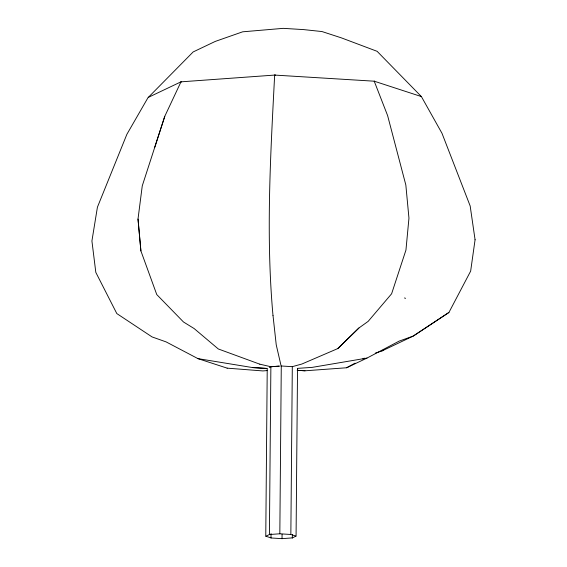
<?xml version="1.0" encoding="UTF-8"?>
<svg xmlns="http://www.w3.org/2000/svg" width="567" height="567" viewBox="0 0 567 567"><rect width="100%" height="100%" fill="white"/><g stroke="black" fill="none" stroke-linecap="round" stroke-linejoin="round"><path stroke-width="0.85" d="M281.267 366.651L276.228 344.793L273.01 315.528M475.082 239.706L470.645 271.139L448.929 312.46L413.251 336.068L399.154 341.114L366.977 358.082L312.183 367.373L297.533 368.366L297.533 369.032M267.22 369.131L265.767 536.269L269.41 534.532L270.877 366.729L259.771 364.17M271.04 533.561L270.983 537.97L282.04 538.65L282.061 534.242M227.14 368.146L197.968 358.635L166.088 341.887L152.069 336.926L116.809 313.565L95.816 272.38L91.918 240.982L97.418 207.203L126.866 134.344L148.115 97.474L180.979 81.839L274.655 75.078L374.22 81.194L387.608 115.576L405.837 184.998L408.956 218.153L405.951 250.047L391.613 293.777L368.167 321.361L358.918 327.995L337.812 348.57L301.892 364.021L292.303 366.658L290.85 534.461L296.073 536.162L297.533 368.373M292.26 537.87L292.452 534.369M272.996 315.536C265.767 235.553 270.53 155.11 274.655 75.092L275.349 75.127M475.075 239.777L470.171 205.97L441.991 133.302L421.387 96.574L374.248 81.201M148.313 97.382L193.17 51.93L215.297 41.405L242.662 31.816L283.238 28.35L303.678 29.604L321.999 31.554L341.369 37.861L377.126 51.321L421.189 96.369M154.756 147.271L164.777 116.313L180.986 81.839L181.596 81.776L181.029 81.832M164.777 116.313L142.26 185.87L138.008 219.053L140.9 250.926L156.754 294.557L183.488 321.985L194.12 328.548L218.302 348.967L259.771 364.163M337.797 348.563L358.918 327.995M375.234 353.135L381.825 351.008L383.972 349.478M448.922 312.467L413.251 336.061L381.832 351.016M305.011 370.783L297.193 370.301L305.011 370.797L346.643 367.756L355.105 363.142M362.802 358.961L364.34 358.124M269.311 367.487L270.218 367.047M346.643 367.756L366.977 358.082M292.43 537.899L295.868 536.162M271.132 537.941L265.973 536.254M290.701 534.475L279.793 533.788L269.417 534.525M267.092 370.591L262.875 370.931L227.133 368.153M270.877 366.75L279.411 366.119L270.877 366.729M292.423 537.892L282.04 538.65M275.25 75.127L274.655 75.092M292.317 366.665L281.275 365.991L279.829 533.809M252.598 367.572L267.227 368.465L252.598 367.579L197.968 358.635M404.477 297.966L405.582 298.327M374.206 81.18L374.532 81.279M138.015 219.046L140.9 250.919"/></g></svg>
